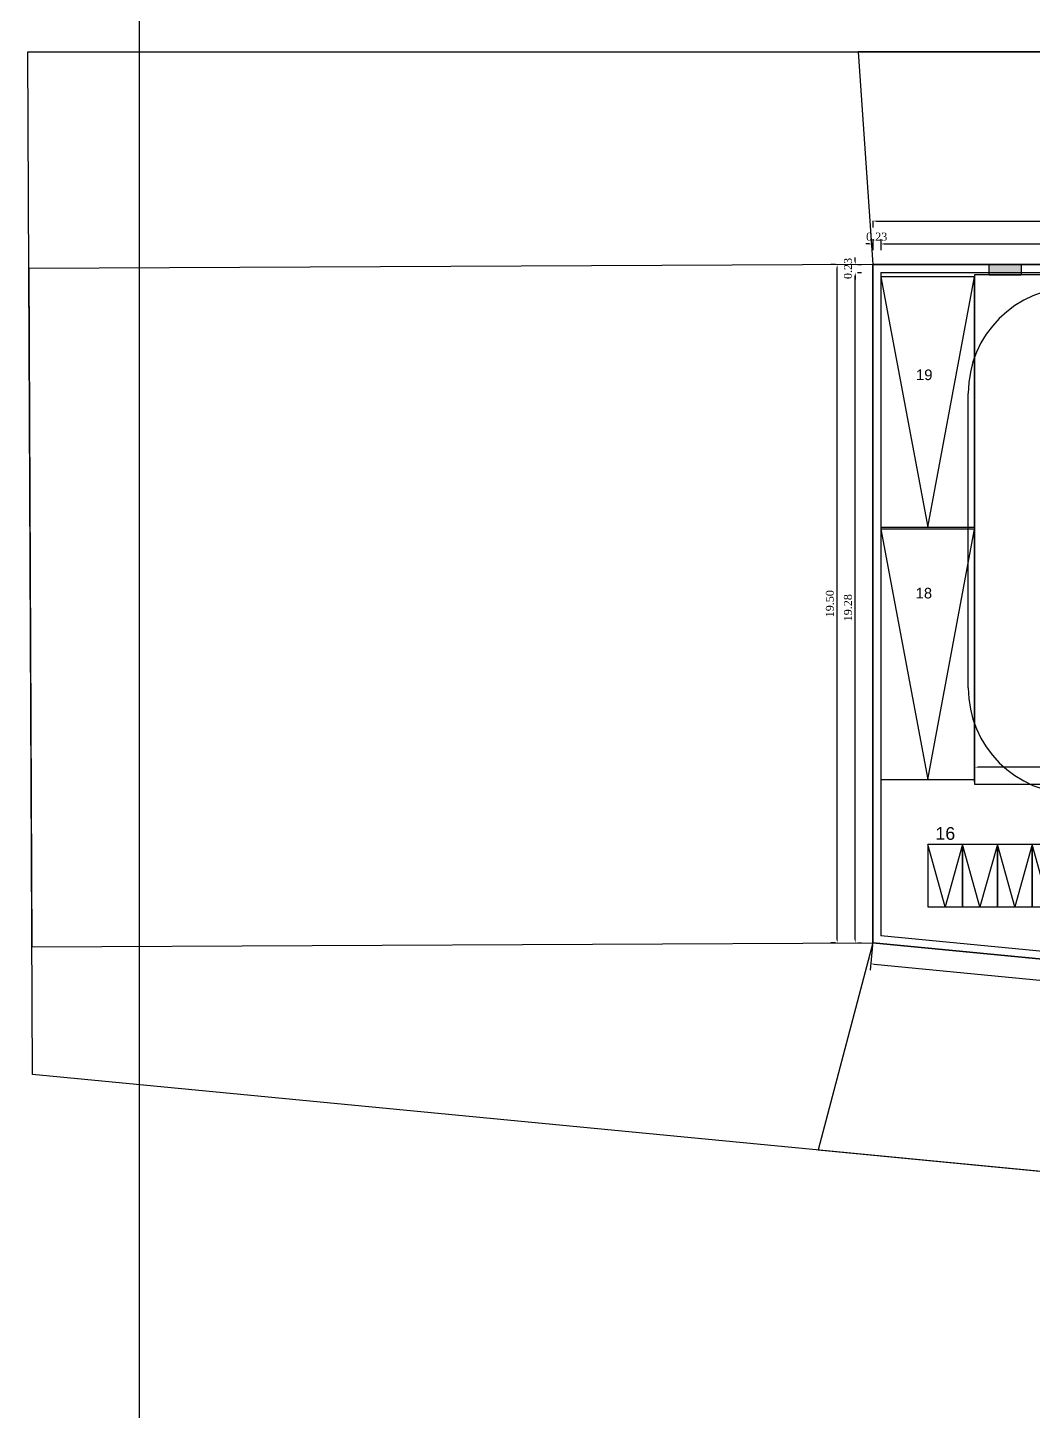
# Model space of a CAD drawing. Header units: metres. Extents: x 2754 to 3501, y 1112 to 1514.
# Drawn here: x 2982.57 to 3011.47, y 1399.78 to 1439.56 of the extents above; entities that cross this region are included whole.
import ezdxf

# ---------------------------------------------------------------- set-up
doc = ezdxf.new("R2010")
doc.units = ezdxf.units.M
for name, color, linetype in [('AR-COLHATCH', 2, 'Continuous'), ('AR-COLUMN', 2, 'Continuous'), ('AR-TEXT', 55, 'Continuous'), ('AR-THIN', 8, 'Continuous'), ('BLK_1_BASEMENT_-1_BLDG_FOOTPRINT', 1, 'Continuous'), ('BLK_1_FLR_-1_BASEMENT_COVERED_PARKING', 173, 'Continuous'), ('BLK_1_FLR_-1_BLT_UP_AREA', 12, 'Continuous'), ('BLK_1_FLR_-1_BLT_UP_AREA_DEDUCT', 12, 'Continuous'), ('BLK_1_LVL_-1_BSMNT_PLOT_BOUNDARY', 70, 'Continuous'), ('BLK_1_LVL_-1_BSMNT_REAR_SETBACK', 11, 'Continuous'), ('BLK_1_LVL_-1_BSMNT_SIDE_SETBACK1', 171, 'Continuous'), ('BLK_1_LVL_-1_BSMNT_SIDE_SETBACK2', 102, 'Continuous'), ('DRIVE_WAY', 7, 'Continuous'), ('PARALLEL_PARKING_SLOT', 248, 'Continuous')]:
    doc.layers.add(name, color=color, linetype=linetype)
doc.layers.add('TWO_WHEELER_PARKING', color=2, linetype='Continuous', plot=False)
doc.styles.add('ANAND', font='times.ttf')
doc.styles.get("Standard").update_dxf_attribs({"font": 'arial.ttf'})
doc.dimstyles.new('V1', dxfattribs={"dimtxt": 0.23, "dimasz": 0.1, "dimexe": 0.18, "dimexo": 0.0625, "dimgap": 0.09, "dimtad": 1, "dimzin": 0, "dimdsep": 46, "dimtxsty": 'ANAND', "dimcen": 0.09, "dimadec": 0, "dimazin": 0, "dimtfac": 1, "dimtix": 1, "dimtofl": 0, "dimtmove": 2, "dimatfit": 0, "dimfxl": 0, "dimtolj": 1, "dimtzin": 0, "dimarcsym": 0})

# ---------------------------------------------------------------- blocks, each defined once
blk = doc.blocks.new('*D762')
at = {"color": 0, "lineweight": -2}
for p, q in [((3006.754, 1433.34), (3006.654, 1433.34)), ((3006.854, 1433.478), (3006.854, 1433.16)), ((3007.082, 1433.478), (3007.082, 1433.16)), ((3007.182, 1433.34), (3007.282, 1433.34))]:
    blk.add_line(p, q, dxfattribs=at)
at = {"color": 0}
for points in [[(3006.754, 1433.357), (3006.754, 1433.323), (3006.854, 1433.34)], [(3007.182, 1433.357), (3007.182, 1433.323), (3007.082, 1433.34)]]:
    blk.add_solid(points, dxfattribs=at)
at = {"layer": 'Defpoints', "color": 0}
for p in [(3006.854, 1433.54), (3007.082, 1433.54), (3007.082, 1433.34)]:
    blk.add_point(p, dxfattribs=at)
at = {"color": 0, "insert": (3006.968, 1433.547), "char_height": 0.23, "attachment_point": 5, "style": 'ANAND'}
blk.add_mtext('\\A1;0.23', dxfattribs=at)
blk = doc.blocks.new('*D763')
at = {"color": 0, "lineweight": -2}
for p, q in [((3007.082, 1433.478), (3007.082, 1433.16)), ((3007.182, 1433.34), (3052.728, 1433.34)), ((3052.828, 1433.402), (3052.828, 1433.52))]:
    blk.add_line(p, q, dxfattribs=at)
at = {"color": 0}
for points in [[(3007.182, 1433.357), (3007.182, 1433.323), (3007.082, 1433.34)], [(3052.728, 1433.357), (3052.728, 1433.323), (3052.828, 1433.34)]]:
    blk.add_solid(points, dxfattribs=at)
at = {"layer": 'Defpoints', "color": 0}
for p in [(3007.082, 1433.54), (3052.828, 1433.34), (3052.828, 1433.34)]:
    blk.add_point(p, dxfattribs=at)
at = {"color": 0, "insert": (3029.955, 1433.547), "char_height": 0.23, "attachment_point": 5, "style": 'ANAND'}
blk.add_mtext('\\A1;45.75', dxfattribs=at)
blk = doc.blocks.new('*D768')
at = {"color": 0, "lineweight": -2}
for p, q in [((3006.854, 1434.009), (3006.854, 1433.817)), ((3006.954, 1433.997), (3060.932, 1433.997)), ((3061.032, 1434.009), (3061.032, 1433.817))]:
    blk.add_line(p, q, dxfattribs=at)
at = {"color": 0}
for points in [[(3006.954, 1434.014), (3006.954, 1433.981), (3006.854, 1433.997)], [(3060.932, 1434.014), (3060.932, 1433.981), (3061.032, 1433.997)]]:
    blk.add_solid(points, dxfattribs=at)
at = {"layer": 'Defpoints', "color": 0}
for p in [(3006.854, 1434.071), (3061.032, 1434.071), (3061.032, 1433.997)]:
    blk.add_point(p, dxfattribs=at)
at = {"color": 0, "insert": (3033.943, 1434.205), "char_height": 0.23, "attachment_point": 5, "style": 'ANAND'}
blk.add_mtext('\\A1;54.18', dxfattribs=at)
blk = doc.blocks.new('*D769')
at = {"color": 0, "lineweight": -2}
for p, q in [((3006.35, 1413.344), (3006.35, 1432.42)), ((3006.413, 1432.52), (3006.53, 1432.52)), ((3006.413, 1413.244), (3006.53, 1413.244))]:
    blk.add_line(p, q, dxfattribs=at)
at = {"color": 0}
for points in [[(3006.333, 1432.42), (3006.367, 1432.42), (3006.35, 1432.52)], [(3006.333, 1413.344), (3006.367, 1413.344), (3006.35, 1413.244)]]:
    blk.add_solid(points, dxfattribs=at)
at = {"layer": 'Defpoints', "color": 0}
for p in [(3006.35, 1432.52), (3006.35, 1432.52), (3006.35, 1413.244)]:
    blk.add_point(p, dxfattribs=at)
at = {"color": 0, "insert": (3006.143, 1422.882), "char_height": 0.23, "attachment_point": 5, "rotation": 90, "style": 'ANAND'}
blk.add_mtext('\\A1;19.28', dxfattribs=at)
blk = doc.blocks.new('*D770')
at = {"color": 0, "lineweight": -2}
for p, q in [((3006.35, 1432.849), (3006.35, 1432.949)), ((3006.35, 1432.42), (3006.35, 1432.32)), ((3006.413, 1432.749), (3006.53, 1432.749)), ((3006.413, 1432.52), (3006.53, 1432.52))]:
    blk.add_line(p, q, dxfattribs=at)
at = {"color": 0}
for points in [[(3006.333, 1432.849), (3006.367, 1432.849), (3006.35, 1432.749)], [(3006.333, 1432.42), (3006.367, 1432.42), (3006.35, 1432.52)]]:
    blk.add_solid(points, dxfattribs=at)
at = {"layer": 'Defpoints', "color": 0}
for p in [(3006.35, 1432.749), (3006.35, 1432.749), (3006.35, 1432.52)]:
    blk.add_point(p, dxfattribs=at)
at = {"color": 0, "insert": (3006.143, 1432.635), "char_height": 0.23, "attachment_point": 5, "rotation": 90, "style": 'ANAND'}
blk.add_mtext('\\A1;0.23', dxfattribs=at)
blk = doc.blocks.new('*D771')
at = {"color": 0, "lineweight": -2}
for p, q in [((3005.785, 1432.749), (3005.651, 1432.749)), ((3005.831, 1413.344), (3005.831, 1432.649)), ((3005.785, 1413.244), (3005.651, 1413.244))]:
    blk.add_line(p, q, dxfattribs=at)
at = {"color": 0}
for points in [[(3005.814, 1432.649), (3005.847, 1432.649), (3005.831, 1432.749)], [(3005.814, 1413.344), (3005.847, 1413.344), (3005.831, 1413.244)]]:
    blk.add_solid(points, dxfattribs=at)
at = {"layer": 'Defpoints', "color": 0}
for p in [(3005.831, 1432.749), (3005.847, 1432.749), (3005.847, 1413.244)]:
    blk.add_point(p, dxfattribs=at)
at = {"color": 0, "insert": (3005.623, 1422.997), "char_height": 0.23, "attachment_point": 5, "rotation": 90, "style": 'ANAND'}
blk.add_mtext('\\A1;19.50', dxfattribs=at)
blk = doc.blocks.new('*D789')
at = {"color": 0, "lineweight": -2}
for p, q in [((3006.848, 1413.182), (3006.779, 1412.466)), ((3006.895, 1412.636), (3056.964, 1407.817)), ((3057.115, 1408.344), (3057.046, 1407.628))]:
    blk.add_line(p, q, dxfattribs=at)
at = {"color": 0}
for points in [[(3006.897, 1412.652), (3006.894, 1412.619), (3006.796, 1412.645)], [(3056.966, 1407.834), (3056.963, 1407.801), (3057.064, 1407.808)]]:
    blk.add_solid(points, dxfattribs=at)
at = {"layer": 'Defpoints', "color": 0}
for p in [(3006.854, 1413.244), (3057.121, 1408.407), (3057.064, 1407.808)]:
    blk.add_point(p, dxfattribs=at)
at = {"color": 0, "insert": (3031.95, 1410.433), "char_height": 0.23, "attachment_point": 5, "rotation": 354.503, "style": 'ANAND'}
blk.add_mtext('\\A1;50.50', dxfattribs=at)
blk = doc.blocks.new('*D800')
at = {"layer": 'Defpoints', "color": 0}
for p in [(3009.782, 1418.298), (3009.782, 1417.811), (3015.782, 1417.811)]:
    blk.add_point(p, dxfattribs=at)
at = {"layer": 'DRIVE_WAY', "color": 0, "lineweight": -2}
for p, q in [((3009.782, 1417.874), (3009.782, 1418.478)), ((3015.782, 1417.874), (3015.782, 1418.478)), ((3015.682, 1418.298), (3009.882, 1418.298))]:
    blk.add_line(p, q, dxfattribs=at)
at = {"layer": 'DRIVE_WAY', "color": 0}
for points in [[(3009.882, 1418.314), (3009.882, 1418.281), (3009.782, 1418.298)], [(3015.682, 1418.314), (3015.682, 1418.281), (3015.782, 1418.298)]]:
    blk.add_solid(points, dxfattribs=at)
at = {"layer": 'DRIVE_WAY', "color": 0, "insert": (3012.782, 1418.505), "char_height": 0.23, "attachment_point": 5, "style": 'ANAND'}
blk.add_mtext('\\A1;6.00', dxfattribs=at)

msp = doc.modelspace()

# ---------------------------------------------------------------- hatches: boundary and pattern name
at = {"layer": 'AR-COLHATCH'}
h = msp.add_hatch(color=256, dxfattribs=at)
h.dxf.hatch_style = 1
h.paths.add_polyline_path([(3011.11573, 1432.44417), (3011.11573, 1432.74897), (3010.20133, 1432.74897), (3010.20133, 1432.44417)])

# ---------------------------------------------------------------- linework, layer by layer
msp.add_lwpolyline([(2985.78228, 1470.85435), (3072.71783, 1470.85435), (3072.71783, 1360.00312), (2985.78228, 1360.00312)], close=True)
msp.add_lwpolyline([(3006.85361, 1432.74897), (3061.03181, 1432.74897), (3064.34084, 1409.27395, -0.08308977), (3064.89013, 1406.22897), (3065.21794, 1392.74198), (3065.5425, 1379.27273), (3066.00713, 1376.74534), (3066.09638, 1376.39091), (3065.87879, 1376.32083), (3059.86475, 1375.21522), (3059.64359, 1375.16454), (3059.00706, 1378.57875), (3058.67291, 1392.32633), (3058.33876, 1406.07676, 0.24551373), (3057.12131, 1408.4067), (3006.85361, 1413.24429)], format="xyb", close=True)
at = {"lineweight": -2}
for points in [[(3007.08221, 1425.19434), (3009.78221, 1425.19434), (3009.78221, 1432.39434), (3007.08221, 1432.39434)], [(3007.08221, 1417.94082), (3009.78221, 1417.94082), (3009.78221, 1425.14082), (3007.08221, 1425.14082)]]:
    msp.add_lwpolyline(points, close=True, dxfattribs=at)
at = {"color": 5}
for points in [[(3007.08221, 1432.39434), (3008.43221, 1425.19434), (3009.78221, 1432.39434)], [(3007.08221, 1425.14082), (3008.43221, 1417.94082), (3009.78221, 1425.14082)]]:
    msp.add_lwpolyline(points, dxfattribs=at)
for points in [[(3009.43578, 1416.07912), (3008.93578, 1414.27912), (3008.43578, 1416.07912)], [(3010.43578, 1416.07912), (3009.93578, 1414.27912), (3009.43578, 1416.07912)], [(3011.43578, 1416.07912), (3010.93578, 1414.27912), (3010.43578, 1416.07912)], [(3012.43578, 1416.07912), (3011.93578, 1414.27912), (3011.43578, 1416.07912)]]:
    msp.add_lwpolyline(points)
at = {"layer": 'AR-COLUMN', "ltscale": 7}
for p, q in [((3006.85361, 1432.74897), (3061.03181, 1432.74897)), ((3006.85361, 1413.24429), (3006.85361, 1432.74897)), ((3007.08221, 1432.52037), (3060.80321, 1432.52037)), ((3007.08221, 1432.52037), (3007.08221, 1413.45195)), ((3020.84901, 1412.12708), (3007.08221, 1413.45195)), ((3020.83804, 1411.89848), (3006.85361, 1413.24429))]:
    msp.add_line(p, q, dxfattribs=at)
at = {"layer": 'AR-COLUMN'}
msp.add_lwpolyline([(3010.20133, 1432.74897), (3011.11573, 1432.74897), (3011.11573, 1432.44417), (3010.20133, 1432.44417)], close=True, dxfattribs=at)
at = {"layer": 'AR-THIN'}
msp.add_line((3009.59681, 1420.58237), (3009.59681, 1429.04057), dxfattribs=at)
for centre, start, end in [((3012.64481, 1429.04057), 90, 180), ((3012.64481, 1420.58237), 180, 270)]:
    msp.add_arc(centre, 3.048, start, end, dxfattribs=at)
at = {"layer": 'BLK_1_BASEMENT_-1_BLDG_FOOTPRINT', "color": 1}
msp.add_lwpolyline([(3061.03181, 1432.74897), (3006.85361, 1432.74897), (3006.85361, 1413.24429), (3064.56405, 1407.69044)], close=True, dxfattribs=at)
at = {"layer": 'BLK_1_FLR_-1_BASEMENT_COVERED_PARKING', "color": 173}
msp.add_lwpolyline([(3061.03181, 1432.74897), (3006.85361, 1432.74897), (3006.85361, 1413.24429), (3064.56405, 1407.69044)], close=True, dxfattribs=at)
at = {"layer": 'BLK_1_FLR_-1_BLT_UP_AREA', "color": 12}
msp.add_lwpolyline([(3061.03181, 1432.74897), (3006.85361, 1432.74897), (3006.85361, 1413.24429), (3064.56405, 1407.69044)], close=True, dxfattribs=at)
at = {"layer": 'BLK_1_FLR_-1_BLT_UP_AREA_DEDUCT', "color": 12}
msp.add_lwpolyline([(3061.03181, 1432.74897), (3006.85361, 1432.74897), (3006.85361, 1413.24429), (3064.56405, 1407.69044)], close=True, dxfattribs=at)
at = {"layer": 'BLK_1_LVL_-1_BSMNT_PLOT_BOUNDARY'}
msp.add_lwpolyline([(3062.10314, 1361.65256), (3061.80969, 1362.81614), (3058.90937, 1378.59255), (3058.33591, 1402.18584), (2982.70005, 1409.46721), (2982.56573, 1438.86724), (3066.36668, 1438.86724), (3076.97691, 1363.59571)], close=True, dxfattribs=at)
at = {"layer": 'BLK_1_LVL_-1_BSMNT_REAR_SETBACK', "color": 11}
msp.add_lwpolyline([(3006.85361, 1432.74897), (2982.59419, 1432.63814), (2982.68329, 1413.13387), (3006.85361, 1413.24429)], close=True, dxfattribs=at)
at = {"layer": 'BLK_1_LVL_-1_BSMNT_SIDE_SETBACK1', "color": 171}
msp.add_lwpolyline([(3006.85361, 1413.24429), (3005.28414, 1407.29307), (3058.33591, 1402.18584), (3058.90937, 1378.59255), (3061.80969, 1362.81614), (3062.10314, 1361.65256), (3066.85965, 1362.27396), (3064.56405, 1407.69044)], close=True, dxfattribs=at)
at = {"layer": 'BLK_1_LVL_-1_BSMNT_SIDE_SETBACK2', "color": 102}
msp.add_lwpolyline([(3061.03181, 1432.74897), (3061.2832, 1438.86724), (3006.43809, 1438.86724), (3006.85361, 1432.74897)], close=True, dxfattribs=at)
at = {"layer": 'DRIVE_WAY', "color": 254}
msp.add_lwpolyline([(3009.78221, 1417.81128), (3015.78221, 1417.81128), (3015.78221, 1432.45372), (3009.78221, 1432.45372)], close=True, dxfattribs=at)
at = {"layer": 'PARALLEL_PARKING_SLOT', "color": 248, "lineweight": -2}
for points in [[(3007.08221, 1425.19434), (3009.78221, 1425.19434), (3009.78221, 1432.39434), (3007.08221, 1432.39434)], [(3007.08221, 1417.94082), (3009.78221, 1417.94082), (3009.78221, 1425.14082), (3007.08221, 1425.14082)]]:
    msp.add_lwpolyline(points, close=True, dxfattribs=at)
at = {"layer": 'TWO_WHEELER_PARKING'}
for points in [[(3009.43578, 1416.07912), (3008.43578, 1416.07912), (3008.43578, 1414.27912), (3009.43578, 1414.27912)], [(3010.43578, 1416.07912), (3009.43578, 1416.07912), (3009.43578, 1414.27912), (3010.43578, 1414.27912)], [(3011.43578, 1416.07912), (3010.43578, 1416.07912), (3010.43578, 1414.27912), (3011.43578, 1414.27912)], [(3012.43578, 1416.07912), (3011.43578, 1416.07912), (3011.43578, 1414.27912), (3012.43578, 1414.27912)]]:
    msp.add_lwpolyline(points, close=True, dxfattribs=at)

# ---------------------------------------------------------------- texts
at = {"layer": 'AR-TEXT'}
for s, height, p in [('19', 0.3048, (3008.09708, 1429.42605)), ('18', 0.3048, (3008.08635, 1423.14919)), ('16', 0.36576, (3008.65588, 1416.21048))]:
    msp.add_text(s, height=height, dxfattribs=at).set_placement(p)

# ---------------------------------------------------------------- dimensions: what is measured, and where the dimension line sits
at = {"color": 6}
for p1, p2, distance, picture, middle in [((3006.85361, 1434.07111), (3061.03181, 1434.07111), -0.07392, '*D768', (3033.94271, 1434.20452)), ((3006.85361, 1433.54045), (3007.08221, 1433.54045), -0.20055, '*D762', (3006.96791, 1433.54723)), ((3005.84718, 1413.24429), (3005.84718, 1432.74897), 0.01664, '*D771', (3005.62322, 1422.99663)), ((3006.35004, 1413.24429), (3006.35004, 1432.52037), 0, '*D769', (3006.14272, 1422.88233)), ((3006.85361, 1413.24429), (3057.12131, 1408.4067), -0.60194, '*D789', (3031.94966, 1410.43269))]:
    dim = msp.add_aligned_dim(p1=p1, p2=p2, distance=distance, dimstyle='V1', dxfattribs=at)
    dim.commit()
    dim.dimension.update_dxf_attribs({"geometry": picture, "text_midpoint": middle})
for base, p1, p2, angle, picture, middle in [((3052.82761, 1433.33991), (3007.08221, 1433.54045), (3052.82761, 1433.33991), 180, '*D763', (3029.95491, 1433.54723)), ((3006.35004, 1432.74897), (3006.35004, 1432.52037), (3006.35004, 1432.74897), 270, '*D770', (3006.14272, 1432.63467))]:
    dim = msp.add_linear_dim(base=base, p1=p1, p2=p2, angle=angle, dimstyle='V1', dxfattribs=at)
    dim.commit()
    dim.dimension.update_dxf_attribs({"geometry": picture, "text_midpoint": middle})
at = {"layer": 'DRIVE_WAY', "color": 255}
dim = msp.add_aligned_dim(p1=(3015.78221, 1417.81128), p2=(3009.78221, 1417.81128), distance=-0.48622, dimstyle='V1', override={"dimarcsym": 1}, dxfattribs=at)
dim.commit()
dim.dimension.update_dxf_attribs({"geometry": '*D800', "text_midpoint": (3012.78221, 1418.50483)})

doc.saveas('drawing.dxf')
